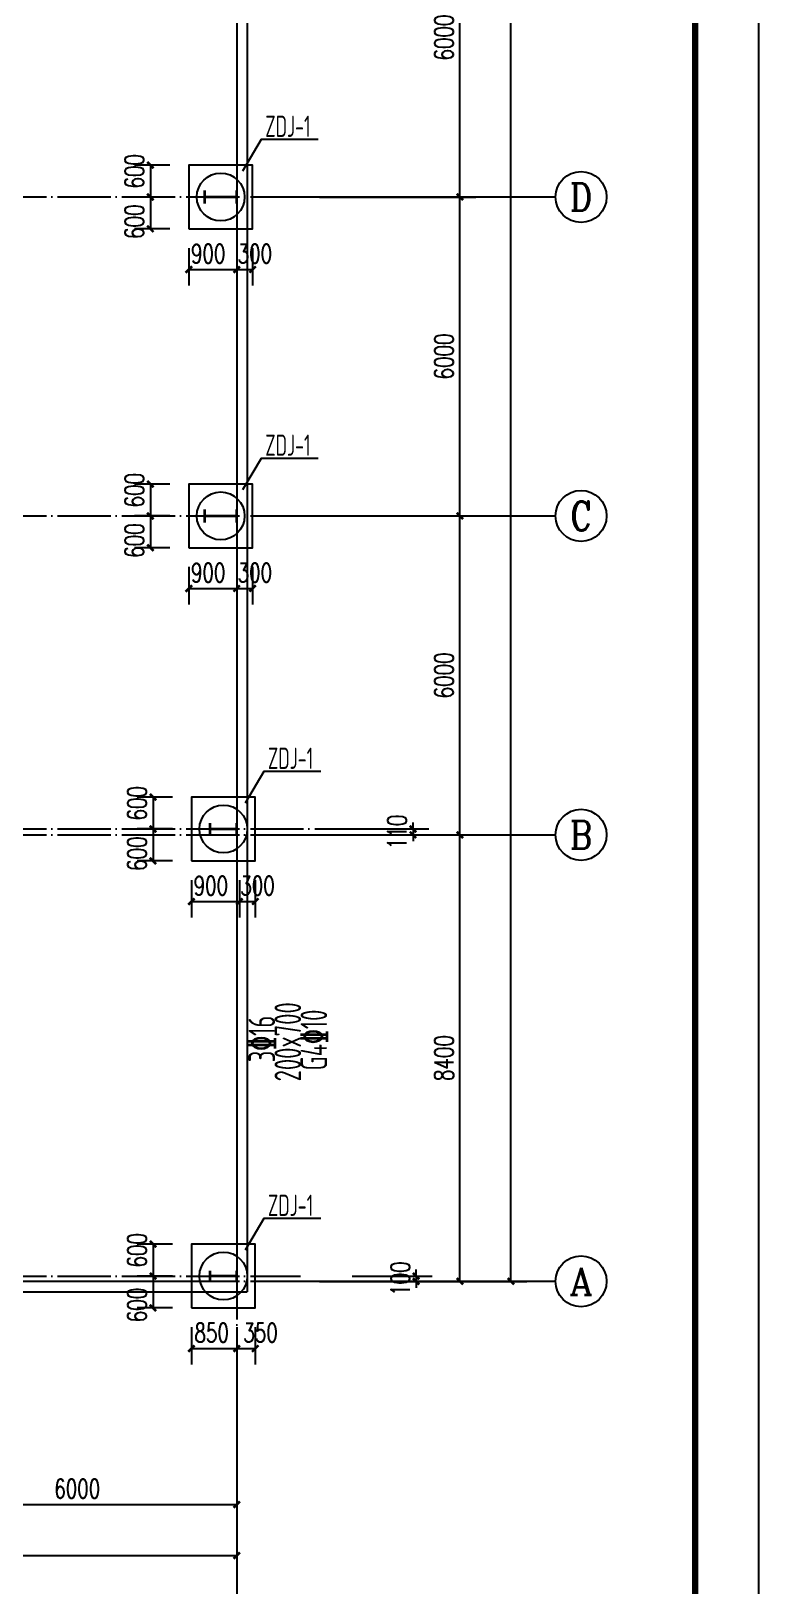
# Model space of a CAD drawing. Extents: x 14207793 to 14719554, y -1675802 to -1228715.
# Drawn here: x 14244498 to 14258193, y -1447345 to -1418094 of the extents above; entities that cross this region are included whole.
import ezdxf
from ezdxf.enums import TextEntityAlignment as Align

# ---------------------------------------------------------------- set-up
doc = ezdxf.new("R2010")
doc.units = 0
doc.header["$LTSCALE"] = 500
doc.header["$MEASUREMENT"] = 0
doc.linetypes.add('DOTE', pattern=[2.42, 2, -0.2, 0.02, -0.2])
doc.layers.get('0').update_dxf_attribs({"linetype": 'CONTINUOUS'})
doc.layers.get('DEFPOINTS').update_dxf_attribs({"color": 140, "linetype": 'CONTINUOUS'})
for name, color, linetype in [('AXIS', 3, 'CONTINUOUS'), ('AXIS_TEXT', 7, 'CONTINUOUS'), ('DOTE', 8, 'DOTE'), ('PUB_TEXT', 6, 'CONTINUOUS'), ('PUB_TITLE', 4, 'CONTINUOUS'), ('WALL', 3, 'CONTINUOUS'), ('梁集中标注', 2, 'CONTINUOUS')]:
    doc.layers.add(name, color=color, linetype=linetype)
doc.styles.add('_TCH_AXIS', font='COMPLEX', dxfattribs={"bigfont": 'GBCBIG'})
doc.styles.add('_TCH_DIM_T3', font='SIMPLEX', dxfattribs={"width": 0.705882, "bigfont": 'GBCBIG'})
doc.styles.add('COMPLEX', font='COMPLEX')
doc.styles.add('TSSD_REIN', font='Tssdeng.shx', dxfattribs={"width": 0.65, "bigfont": 'hztxt.shx'})
doc.dimstyles.new('_TCH_ARCH&&120', dxfattribs={"dimtxt": 357, "dimasz": 120, "dimexe": 300, "dimexo": 360, "dimgap": 120, "dimtad": 1, "dimdec": 0, "dimzin": 0, "dimdsep": 46, "dimtxsty": '_TCH_DIM_T3', "dimblk": 'ARCHTICK', "dimcen": 0.09, "dimclrt": 7, "dimazin": 2, "dimtfac": 1, "dimtdec": 0, "dimtix": 1, "dimtmove": 2, "dimatfit": 3, "dimfxl": 0, "dimtolj": 1, "dimtzin": 0, "dimarcsym": 0})

# ---------------------------------------------------------------- blocks, each defined once
blk = doc.blocks.new('_ArchTick')
at = {"color": 0, "linetype": 'ByBlock', "const_width": 0.4}
blk.add_lwpolyline([(-0.5, -0.5), (0.5, 0.5)], dxfattribs=at)
blk = doc.blocks.new('*D82')
at = {"layer": 'AXIS', "color": 0, "lineweight": -2}
for p, q in [((14249926, -1433215), (14252866, -1433215)), ((14252566, -1441615), (14252566, -1433215)), ((14249926, -1441615), (14252866, -1441615))]:
    blk.add_line(p, q, dxfattribs=at)
at = {"layer": 'DEFPOINTS', "color": 0}
for p in [(14249566, -1433215), (14252566, -1433215), (14249566, -1441615)]:
    blk.add_point(p, dxfattribs=at)
at = {"layer": 'AXIS', "color": 0, "lineweight": -2, "xscale": 120, "yscale": 120, "zscale": 120}
for p, rotation in [((14252566, -1433215), 90), ((14252566, -1441615), 270)]:
    blk.add_blockref('_ArchTick', p, dxfattribs=dict(at, rotation=rotation))
at = {"layer": 'AXIS', "color": 7, "insert": (14252268, -1437415), "char_height": 357, "attachment_point": 5, "rotation": 90, "style": '_TCH_DIM_T3'}
blk.add_mtext('\\A1;8400', dxfattribs=at)
blk = doc.blocks.new('*D83')
at = {"layer": 'AXIS', "color": 0, "lineweight": -2}
for p, q in [((14249926, -1427215), (14252866, -1427215)), ((14252566, -1433215), (14252566, -1427215)), ((14249926, -1433215), (14252866, -1433215))]:
    blk.add_line(p, q, dxfattribs=at)
at = {"layer": 'DEFPOINTS', "color": 0}
for p in [(14249566, -1427215), (14252566, -1427215), (14249566, -1433215)]:
    blk.add_point(p, dxfattribs=at)
at = {"layer": 'AXIS', "color": 0, "lineweight": -2, "xscale": 120, "yscale": 120, "zscale": 120}
for p, rotation in [((14252566, -1427215), 90), ((14252566, -1433215), 270)]:
    blk.add_blockref('_ArchTick', p, dxfattribs=dict(at, rotation=rotation))
at = {"layer": 'AXIS', "color": 7, "insert": (14252268, -1430215), "char_height": 357, "attachment_point": 5, "rotation": 90, "style": '_TCH_DIM_T3'}
blk.add_mtext('\\A1;6000', dxfattribs=at)
blk = doc.blocks.new('*D84')
at = {"layer": 'AXIS', "color": 0, "lineweight": -2}
for p, q in [((14249926, -1421215), (14252866, -1421215)), ((14252566, -1427215), (14252566, -1421215)), ((14249926, -1427215), (14252866, -1427215))]:
    blk.add_line(p, q, dxfattribs=at)
at = {"layer": 'DEFPOINTS', "color": 0}
for p in [(14249566, -1421215), (14252566, -1421215), (14249566, -1427215)]:
    blk.add_point(p, dxfattribs=at)
at = {"layer": 'AXIS', "color": 0, "lineweight": -2, "xscale": 120, "yscale": 120, "zscale": 120}
for p, rotation in [((14252566, -1421215), 90), ((14252566, -1427215), 270)]:
    blk.add_blockref('_ArchTick', p, dxfattribs=dict(at, rotation=rotation))
at = {"layer": 'AXIS', "color": 7, "insert": (14252268, -1424215), "char_height": 357, "attachment_point": 5, "rotation": 90, "style": '_TCH_DIM_T3'}
blk.add_mtext('\\A1;6000', dxfattribs=at)
blk = doc.blocks.new('*D85')
at = {"layer": 'AXIS', "color": 0, "lineweight": -2}
for p, q in [((14249926, -1415215), (14252866, -1415215)), ((14252566, -1421215), (14252566, -1415215)), ((14249926, -1421215), (14252866, -1421215))]:
    blk.add_line(p, q, dxfattribs=at)
at = {"layer": 'DEFPOINTS', "color": 0}
for p in [(14249566, -1415215), (14252566, -1415215), (14249566, -1421215)]:
    blk.add_point(p, dxfattribs=at)
at = {"layer": 'AXIS', "color": 0, "lineweight": -2, "xscale": 120, "yscale": 120, "zscale": 120}
for p, rotation in [((14252566, -1415215), 90), ((14252566, -1421215), 270)]:
    blk.add_blockref('_ArchTick', p, dxfattribs=dict(at, rotation=rotation))
at = {"layer": 'AXIS', "color": 7, "insert": (14252268, -1418215), "char_height": 357, "attachment_point": 5, "rotation": 90, "style": '_TCH_DIM_T3'}
blk.add_mtext('\\A1;6000', dxfattribs=at)
blk = doc.blocks.new('*D100')
at = {"layer": 'AXIS', "color": 0, "lineweight": -2}
for p, q in [((14249926, -1331215), (14253826, -1331215)), ((14253526, -1441615), (14253526, -1331215)), ((14249926, -1441615), (14253826, -1441615))]:
    blk.add_line(p, q, dxfattribs=at)
at = {"layer": 'DEFPOINTS', "color": 0}
for p in [(14249566, -1331215), (14253526, -1331215), (14249566, -1441615)]:
    blk.add_point(p, dxfattribs=at)
at = {"layer": 'AXIS', "color": 0, "lineweight": -2, "xscale": 120, "yscale": 120, "zscale": 120}
for p, rotation in [((14253526, -1331215), 90), ((14253526, -1441615), 270)]:
    blk.add_blockref('_ArchTick', p, dxfattribs=dict(at, rotation=rotation))
at = {"layer": 'AXIS', "color": 7, "insert": (14253228, -1386415), "char_height": 357, "attachment_point": 5, "rotation": 90, "style": '_TCH_DIM_T3'}
blk.add_mtext('\\A1;110400', dxfattribs=at)
blk = doc.blocks.new('*D124')
at = {"layer": 'AXIS', "color": 0, "lineweight": -2}
for p, q in [((14242366, -1443175), (14242366, -1446115)), ((14248366, -1443175), (14248366, -1446115)), ((14242366, -1445815), (14248366, -1445815))]:
    blk.add_line(p, q, dxfattribs=at)
at = {"layer": 'DEFPOINTS', "color": 0}
for p in [(14242366, -1442815), (14248366, -1442815), (14248366, -1445815)]:
    blk.add_point(p, dxfattribs=at)
at = {"layer": 'AXIS', "color": 0, "lineweight": -2, "xscale": 120, "yscale": 120, "zscale": 120, "rotation": 180}
blk.add_blockref('_ArchTick', (14242366, -1445815), dxfattribs=at)
at = {"layer": 'AXIS', "color": 0, "lineweight": -2, "xscale": 120, "yscale": 120, "zscale": 120}
blk.add_blockref('_ArchTick', (14248366, -1445815), dxfattribs=at)
at = {"layer": 'AXIS', "color": 7, "insert": (14245366, -1445516), "char_height": 357, "attachment_point": 5, "style": '_TCH_DIM_T3'}
blk.add_mtext('\\A1;6000', dxfattribs=at)
blk = doc.blocks.new('*D125')
at = {"layer": 'AXIS', "color": 0, "lineweight": -2}
for p, q in [((14218366, -1443175), (14218366, -1447075)), ((14248366, -1443175), (14248366, -1447075)), ((14218366, -1446775), (14248366, -1446775))]:
    blk.add_line(p, q, dxfattribs=at)
at = {"layer": 'DEFPOINTS', "color": 0}
for p in [(14218366, -1442815), (14248366, -1442815), (14248366, -1446775)]:
    blk.add_point(p, dxfattribs=at)
at = {"layer": 'AXIS', "color": 0, "lineweight": -2, "xscale": 120, "yscale": 120, "zscale": 120, "rotation": 180}
blk.add_blockref('_ArchTick', (14218366, -1446775), dxfattribs=at)
at = {"layer": 'AXIS', "color": 0, "lineweight": -2, "xscale": 120, "yscale": 120, "zscale": 120}
blk.add_blockref('_ArchTick', (14248366, -1446775), dxfattribs=at)
at = {"layer": 'AXIS', "color": 7, "insert": (14233366, -1446476), "char_height": 357, "attachment_point": 5, "style": '_TCH_DIM_T3'}
blk.add_mtext('\\A1;30000', dxfattribs=at)
blk = doc.blocks.new('_AXISO')
blk.add_circle((0, 0), 0.5)
at = {"layer": 'AXIS_TEXT', "style": 'COMPLEX', "width": 1.041667}
blk.add_attdef('A', text='', height=0.56, dxfattribs=at).set_placement((-0.25, -0.28), (0.25, -0.28), align=Align.FIT)
blk = doc.blocks.new('*D1468')
at = {"layer": 'AXIS', "color": 0, "lineweight": -2}
for p, q in [((14251742, -1441515), (14251742, -1441395)), ((14250506, -1441615), (14252042, -1441615)), ((14250537, -1441515), (14252042, -1441515)), ((14251742, -1441515), (14251742, -1441615)), ((14251742, -1441615), (14251742, -1441735))]:
    blk.add_line(p, q, dxfattribs=at)
at = {"layer": 'DEFPOINTS', "color": 0}
for p in [(14250146, -1441615), (14250177, -1441515), (14251742, -1441615)]:
    blk.add_point(p, dxfattribs=at)
at = {"layer": 'AXIS', "color": 0, "lineweight": -2, "xscale": 120, "yscale": 120, "zscale": 120}
for p, rotation in [((14251742, -1441515), 270), ((14251742, -1441615), 90)]:
    blk.add_blockref('_ArchTick', p, dxfattribs=dict(at, rotation=rotation))
at = {"layer": 'AXIS', "color": 7, "insert": (14251444, -1441565), "char_height": 357, "attachment_point": 5, "rotation": 90, "style": '_TCH_DIM_T3'}
blk.add_mtext('\\A1;100', dxfattribs=at)
blk = doc.blocks.new('*D1467')
at = {"layer": 'AXIS', "color": 0, "lineweight": -2}
for p, q in [((14251684, -1433105), (14251684, -1432985)), ((14250373, -1433215), (14251984, -1433215)), ((14250479, -1433105), (14251984, -1433105)), ((14251684, -1433105), (14251684, -1433215)), ((14251684, -1433215), (14251684, -1433335))]:
    blk.add_line(p, q, dxfattribs=at)
at = {"layer": 'DEFPOINTS', "color": 0}
for p in [(14250013, -1433215), (14250119, -1433105), (14251684, -1433215)]:
    blk.add_point(p, dxfattribs=at)
at = {"layer": 'AXIS', "color": 0, "lineweight": -2, "xscale": 120, "yscale": 120, "zscale": 120}
for p, rotation in [((14251684, -1433105), 270), ((14251684, -1433215), 90)]:
    blk.add_blockref('_ArchTick', p, dxfattribs=dict(at, rotation=rotation))
at = {"layer": 'AXIS', "color": 7, "insert": (14251385, -1433160), "char_height": 357, "attachment_point": 5, "rotation": 90, "style": '_TCH_DIM_T3'}
blk.add_mtext('\\A1;110', dxfattribs=at)
blk = doc.blocks.new('A$C3FC647B0')
at = {"color": 6, "const_width": 50}
for points in [[(0, 125), (0, -125)], [(0, 0), (600, 0)], [(600, 125), (600, -125)]]:
    blk.add_lwpolyline(points, dxfattribs=at)
blk = doc.blocks.new('A$C285B0BBC')
at = {"color": 6, "const_width": 50}
for points in [[(0, 100), (0, -100)], [(0, 0), (500, 0)], [(500, 100), (500, -100)]]:
    blk.add_lwpolyline(points, dxfattribs=at)
blk = doc.blocks.new('A$C03C22334')
at = {"color": 6, "const_width": 50}
for points in [[(-70, 110), (-70, -110)], [(-70, 0), (430, 0)], [(430, 110), (430, -110)]]:
    blk.add_lwpolyline(points, dxfattribs=at)
blk = doc.blocks.new('*D1577')
at = {"layer": 'AXIS', "color": 0, "lineweight": -2}
for p, q in [((14247156, -1440915), (14246492, -1440915)), ((14246792, -1440915), (14246792, -1441515)), ((14247156, -1441515), (14246492, -1441515))]:
    blk.add_line(p, q, dxfattribs=at)
at = {"layer": 'DEFPOINTS', "color": 0}
for p in [(14247516, -1440915), (14246792, -1441515), (14247516, -1441515)]:
    blk.add_point(p, dxfattribs=at)
at = {"layer": 'AXIS', "color": 0, "lineweight": -2, "xscale": 120, "yscale": 120, "zscale": 120}
for p, rotation in [((14246792, -1440915), 90), ((14246792, -1441515), 270)]:
    blk.add_blockref('_ArchTick', p, dxfattribs=dict(at, rotation=rotation))
at = {"layer": 'AXIS', "color": 7, "insert": (14246493, -1441031), "char_height": 357, "attachment_point": 5, "rotation": 90, "style": '_TCH_DIM_T3'}
blk.add_mtext('\\A1;600', dxfattribs=at)
blk = doc.blocks.new('*D1578')
at = {"layer": 'AXIS', "color": 0, "lineweight": -2}
for p, q in [((14247156, -1441515), (14246492, -1441515)), ((14246792, -1441515), (14246792, -1442115)), ((14247156, -1442115), (14246492, -1442115))]:
    blk.add_line(p, q, dxfattribs=at)
at = {"layer": 'DEFPOINTS', "color": 0}
for p in [(14247516, -1441515), (14246792, -1442115), (14247516, -1442115)]:
    blk.add_point(p, dxfattribs=at)
at = {"layer": 'AXIS', "color": 0, "lineweight": -2, "xscale": 120, "yscale": 120, "zscale": 120}
for p, rotation in [((14246792, -1441515), 90), ((14246792, -1442115), 270)]:
    blk.add_blockref('_ArchTick', p, dxfattribs=dict(at, rotation=rotation))
at = {"layer": 'AXIS', "color": 7, "insert": (14246493, -1442060), "char_height": 357, "attachment_point": 5, "rotation": 90, "style": '_TCH_DIM_T3'}
blk.add_mtext('\\A1;600', dxfattribs=at)
blk = doc.blocks.new('*D1579')
at = {"layer": 'AXIS', "color": 0, "lineweight": -2}
for p, q in [((14247516, -1442475), (14247516, -1443180)), ((14248366, -1442475), (14248366, -1443180)), ((14247516, -1442880), (14248366, -1442880))]:
    blk.add_line(p, q, dxfattribs=at)
at = {"layer": 'DEFPOINTS', "color": 0}
for p in [(14247516, -1442115), (14248366, -1442115), (14248366, -1442880)]:
    blk.add_point(p, dxfattribs=at)
at = {"layer": 'AXIS', "color": 0, "lineweight": -2, "xscale": 120, "yscale": 120, "zscale": 120, "rotation": 180}
blk.add_blockref('_ArchTick', (14247516, -1442880), dxfattribs=at)
at = {"layer": 'AXIS', "color": 0, "lineweight": -2, "xscale": 120, "yscale": 120, "zscale": 120}
blk.add_blockref('_ArchTick', (14248366, -1442880), dxfattribs=at)
at = {"layer": 'AXIS', "color": 7, "insert": (14247896, -1442581), "char_height": 357, "attachment_point": 5, "style": '_TCH_DIM_T3'}
blk.add_mtext('\\A1;850', dxfattribs=at)
blk = doc.blocks.new('*D1580')
at = {"layer": 'AXIS', "color": 0, "lineweight": -2}
for p, q in [((14248366, -1442475), (14248366, -1443180)), ((14248716, -1442475), (14248716, -1443180)), ((14248366, -1442880), (14248716, -1442880))]:
    blk.add_line(p, q, dxfattribs=at)
at = {"layer": 'DEFPOINTS', "color": 0}
for p in [(14248366, -1442115), (14248716, -1442115), (14248716, -1442880)]:
    blk.add_point(p, dxfattribs=at)
at = {"layer": 'AXIS', "color": 0, "lineweight": -2, "xscale": 120, "yscale": 120, "zscale": 120, "rotation": 180}
blk.add_blockref('_ArchTick', (14248366, -1442880), dxfattribs=at)
at = {"layer": 'AXIS', "color": 0, "lineweight": -2, "xscale": 120, "yscale": 120, "zscale": 120}
blk.add_blockref('_ArchTick', (14248716, -1442880), dxfattribs=at)
at = {"layer": 'AXIS', "color": 7, "insert": (14248815, -1442581), "char_height": 357, "attachment_point": 5, "style": '_TCH_DIM_T3'}
blk.add_mtext('\\A1;350', dxfattribs=at)
blk = doc.blocks.new('*D1657')
at = {"layer": 'AXIS', "color": 0, "lineweight": -2}
for p, q in [((14247106, -1420615), (14246442, -1420615)), ((14246742, -1420615), (14246742, -1421215)), ((14247106, -1421215), (14246442, -1421215))]:
    blk.add_line(p, q, dxfattribs=at)
at = {"layer": 'DEFPOINTS', "color": 0}
for p in [(14247466, -1420615), (14246742, -1421215), (14247466, -1421215)]:
    blk.add_point(p, dxfattribs=at)
at = {"layer": 'AXIS', "color": 0, "lineweight": -2, "xscale": 120, "yscale": 120, "zscale": 120}
for p, rotation in [((14246742, -1420615), 90), ((14246742, -1421215), 270)]:
    blk.add_blockref('_ArchTick', p, dxfattribs=dict(at, rotation=rotation))
at = {"layer": 'AXIS', "color": 7, "insert": (14246443, -1420731), "char_height": 357, "attachment_point": 5, "rotation": 90, "style": '_TCH_DIM_T3'}
blk.add_mtext('\\A1;600', dxfattribs=at)
blk = doc.blocks.new('*D1658')
at = {"layer": 'AXIS', "color": 0, "lineweight": -2}
for p, q in [((14247106, -1421215), (14246442, -1421215)), ((14246742, -1421215), (14246742, -1421815)), ((14247106, -1421815), (14246442, -1421815))]:
    blk.add_line(p, q, dxfattribs=at)
at = {"layer": 'DEFPOINTS', "color": 0}
for p in [(14247466, -1421215), (14246742, -1421815), (14247466, -1421815)]:
    blk.add_point(p, dxfattribs=at)
at = {"layer": 'AXIS', "color": 0, "lineweight": -2, "xscale": 120, "yscale": 120, "zscale": 120}
for p, rotation in [((14246742, -1421215), 90), ((14246742, -1421815), 270)]:
    blk.add_blockref('_ArchTick', p, dxfattribs=dict(at, rotation=rotation))
at = {"layer": 'AXIS', "color": 7, "insert": (14246443, -1421679), "char_height": 357, "attachment_point": 5, "rotation": 90, "style": '_TCH_DIM_T3'}
blk.add_mtext('\\A1;600', dxfattribs=at)
blk = doc.blocks.new('*D1659')
at = {"layer": 'AXIS', "color": 0, "lineweight": -2}
for p, q in [((14247466, -1422175), (14247466, -1422880)), ((14248366, -1422175), (14248366, -1422880)), ((14247466, -1422580), (14248366, -1422580))]:
    blk.add_line(p, q, dxfattribs=at)
at = {"layer": 'DEFPOINTS', "color": 0}
for p in [(14247466, -1421815), (14248366, -1421815), (14248366, -1422580)]:
    blk.add_point(p, dxfattribs=at)
at = {"layer": 'AXIS', "color": 0, "lineweight": -2, "xscale": 120, "yscale": 120, "zscale": 120, "rotation": 180}
blk.add_blockref('_ArchTick', (14247466, -1422580), dxfattribs=at)
at = {"layer": 'AXIS', "color": 0, "lineweight": -2, "xscale": 120, "yscale": 120, "zscale": 120}
blk.add_blockref('_ArchTick', (14248366, -1422580), dxfattribs=at)
at = {"layer": 'AXIS', "color": 7, "insert": (14247830, -1422281), "char_height": 357, "attachment_point": 5, "style": '_TCH_DIM_T3'}
blk.add_mtext('\\A1;900', dxfattribs=at)
blk = doc.blocks.new('*D1660')
at = {"layer": 'AXIS', "color": 0, "lineweight": -2}
for p, q in [((14248366, -1422175), (14248366, -1422880)), ((14248666, -1422175), (14248666, -1422880)), ((14248366, -1422580), (14248666, -1422580))]:
    blk.add_line(p, q, dxfattribs=at)
at = {"layer": 'DEFPOINTS', "color": 0}
for p in [(14248366, -1421815), (14248666, -1421815), (14248666, -1422580)]:
    blk.add_point(p, dxfattribs=at)
at = {"layer": 'AXIS', "color": 0, "lineweight": -2, "xscale": 120, "yscale": 120, "zscale": 120, "rotation": 180}
blk.add_blockref('_ArchTick', (14248366, -1422580), dxfattribs=at)
at = {"layer": 'AXIS', "color": 0, "lineweight": -2, "xscale": 120, "yscale": 120, "zscale": 120}
blk.add_blockref('_ArchTick', (14248666, -1422580), dxfattribs=at)
at = {"layer": 'AXIS', "color": 7, "insert": (14248708, -1422281), "char_height": 357, "attachment_point": 5, "style": '_TCH_DIM_T3'}
blk.add_mtext('\\A1;300', dxfattribs=at)
blk = doc.blocks.new('*D1661')
at = {"layer": 'AXIS', "color": 0, "lineweight": -2}
for p, q in [((14247106, -1426615), (14246442, -1426615)), ((14246742, -1426615), (14246742, -1427215)), ((14247106, -1427215), (14246442, -1427215))]:
    blk.add_line(p, q, dxfattribs=at)
at = {"layer": 'DEFPOINTS', "color": 0}
for p in [(14247466, -1426615), (14246742, -1427215), (14247466, -1427215)]:
    blk.add_point(p, dxfattribs=at)
at = {"layer": 'AXIS', "color": 0, "lineweight": -2, "xscale": 120, "yscale": 120, "zscale": 120}
for p, rotation in [((14246742, -1426615), 90), ((14246742, -1427215), 270)]:
    blk.add_blockref('_ArchTick', p, dxfattribs=dict(at, rotation=rotation))
at = {"layer": 'AXIS', "color": 7, "insert": (14246443, -1426731), "char_height": 357, "attachment_point": 5, "rotation": 90, "style": '_TCH_DIM_T3'}
blk.add_mtext('\\A1;600', dxfattribs=at)
blk = doc.blocks.new('*D1662')
at = {"layer": 'AXIS', "color": 0, "lineweight": -2}
for p, q in [((14247106, -1427215), (14246442, -1427215)), ((14246742, -1427215), (14246742, -1427815)), ((14247106, -1427815), (14246442, -1427815))]:
    blk.add_line(p, q, dxfattribs=at)
at = {"layer": 'DEFPOINTS', "color": 0}
for p in [(14247466, -1427215), (14246742, -1427815), (14247466, -1427815)]:
    blk.add_point(p, dxfattribs=at)
at = {"layer": 'AXIS', "color": 0, "lineweight": -2, "xscale": 120, "yscale": 120, "zscale": 120}
for p, rotation in [((14246742, -1427215), 90), ((14246742, -1427815), 270)]:
    blk.add_blockref('_ArchTick', p, dxfattribs=dict(at, rotation=rotation))
at = {"layer": 'AXIS', "color": 7, "insert": (14246443, -1427679), "char_height": 357, "attachment_point": 5, "rotation": 90, "style": '_TCH_DIM_T3'}
blk.add_mtext('\\A1;600', dxfattribs=at)
blk = doc.blocks.new('*D1663')
at = {"layer": 'AXIS', "color": 0, "lineweight": -2}
for p, q in [((14247466, -1428175), (14247466, -1428880)), ((14248366, -1428175), (14248366, -1428880)), ((14247466, -1428580), (14248366, -1428580))]:
    blk.add_line(p, q, dxfattribs=at)
at = {"layer": 'DEFPOINTS', "color": 0}
for p in [(14247466, -1427815), (14248366, -1427815), (14248366, -1428580)]:
    blk.add_point(p, dxfattribs=at)
at = {"layer": 'AXIS', "color": 0, "lineweight": -2, "xscale": 120, "yscale": 120, "zscale": 120, "rotation": 180}
blk.add_blockref('_ArchTick', (14247466, -1428580), dxfattribs=at)
at = {"layer": 'AXIS', "color": 0, "lineweight": -2, "xscale": 120, "yscale": 120, "zscale": 120}
blk.add_blockref('_ArchTick', (14248366, -1428580), dxfattribs=at)
at = {"layer": 'AXIS', "color": 7, "insert": (14247830, -1428281), "char_height": 357, "attachment_point": 5, "style": '_TCH_DIM_T3'}
blk.add_mtext('\\A1;900', dxfattribs=at)
blk = doc.blocks.new('*D1664')
at = {"layer": 'AXIS', "color": 0, "lineweight": -2}
for p, q in [((14248366, -1428175), (14248366, -1428880)), ((14248666, -1428175), (14248666, -1428880)), ((14248366, -1428580), (14248666, -1428580))]:
    blk.add_line(p, q, dxfattribs=at)
at = {"layer": 'DEFPOINTS', "color": 0}
for p in [(14248366, -1427815), (14248666, -1427815), (14248666, -1428580)]:
    blk.add_point(p, dxfattribs=at)
at = {"layer": 'AXIS', "color": 0, "lineweight": -2, "xscale": 120, "yscale": 120, "zscale": 120, "rotation": 180}
blk.add_blockref('_ArchTick', (14248366, -1428580), dxfattribs=at)
at = {"layer": 'AXIS', "color": 0, "lineweight": -2, "xscale": 120, "yscale": 120, "zscale": 120}
blk.add_blockref('_ArchTick', (14248666, -1428580), dxfattribs=at)
at = {"layer": 'AXIS', "color": 7, "insert": (14248708, -1428281), "char_height": 357, "attachment_point": 5, "style": '_TCH_DIM_T3'}
blk.add_mtext('\\A1;300', dxfattribs=at)
blk = doc.blocks.new('*D1665')
at = {"layer": 'AXIS', "color": 0, "lineweight": -2}
for p, q in [((14247156, -1432505), (14246492, -1432505)), ((14246792, -1432505), (14246792, -1433105)), ((14247156, -1433105), (14246492, -1433105))]:
    blk.add_line(p, q, dxfattribs=at)
at = {"layer": 'DEFPOINTS', "color": 0}
for p in [(14247516, -1432505), (14246792, -1433105), (14247516, -1433105)]:
    blk.add_point(p, dxfattribs=at)
at = {"layer": 'AXIS', "color": 0, "lineweight": -2, "xscale": 120, "yscale": 120, "zscale": 120}
for p, rotation in [((14246792, -1432505), 90), ((14246792, -1433105), 270)]:
    blk.add_blockref('_ArchTick', p, dxfattribs=dict(at, rotation=rotation))
at = {"layer": 'AXIS', "color": 7, "insert": (14246493, -1432621), "char_height": 357, "attachment_point": 5, "rotation": 90, "style": '_TCH_DIM_T3'}
blk.add_mtext('\\A1;600', dxfattribs=at)
blk = doc.blocks.new('*D1666')
at = {"layer": 'AXIS', "color": 0, "lineweight": -2}
for p, q in [((14247156, -1433105), (14246492, -1433105)), ((14246792, -1433105), (14246792, -1433705)), ((14247156, -1433705), (14246492, -1433705))]:
    blk.add_line(p, q, dxfattribs=at)
at = {"layer": 'DEFPOINTS', "color": 0}
for p in [(14247516, -1433105), (14246792, -1433705), (14247516, -1433705)]:
    blk.add_point(p, dxfattribs=at)
at = {"layer": 'AXIS', "color": 0, "lineweight": -2, "xscale": 120, "yscale": 120, "zscale": 120}
for p, rotation in [((14246792, -1433105), 90), ((14246792, -1433705), 270)]:
    blk.add_blockref('_ArchTick', p, dxfattribs=dict(at, rotation=rotation))
at = {"layer": 'AXIS', "color": 7, "insert": (14246493, -1433569), "char_height": 357, "attachment_point": 5, "rotation": 90, "style": '_TCH_DIM_T3'}
blk.add_mtext('\\A1;600', dxfattribs=at)
blk = doc.blocks.new('*D1667')
at = {"layer": 'AXIS', "color": 0, "lineweight": -2}
for p, q in [((14247516, -1434065), (14247516, -1434770)), ((14248416, -1434065), (14248416, -1434770)), ((14247516, -1434470), (14248416, -1434470))]:
    blk.add_line(p, q, dxfattribs=at)
at = {"layer": 'DEFPOINTS', "color": 0}
for p in [(14247516, -1433705), (14248416, -1433705), (14248416, -1434470)]:
    blk.add_point(p, dxfattribs=at)
at = {"layer": 'AXIS', "color": 0, "lineweight": -2, "xscale": 120, "yscale": 120, "zscale": 120, "rotation": 180}
blk.add_blockref('_ArchTick', (14247516, -1434470), dxfattribs=at)
at = {"layer": 'AXIS', "color": 0, "lineweight": -2, "xscale": 120, "yscale": 120, "zscale": 120}
blk.add_blockref('_ArchTick', (14248416, -1434470), dxfattribs=at)
at = {"layer": 'AXIS', "color": 7, "insert": (14247880, -1434171), "char_height": 357, "attachment_point": 5, "style": '_TCH_DIM_T3'}
blk.add_mtext('\\A1;900', dxfattribs=at)
blk = doc.blocks.new('*D1668')
at = {"layer": 'AXIS', "color": 0, "lineweight": -2}
for p, q in [((14248416, -1434065), (14248416, -1434770)), ((14248716, -1434065), (14248716, -1434770)), ((14248416, -1434470), (14248716, -1434470))]:
    blk.add_line(p, q, dxfattribs=at)
at = {"layer": 'DEFPOINTS', "color": 0}
for p in [(14248416, -1433705), (14248716, -1433705), (14248716, -1434470)]:
    blk.add_point(p, dxfattribs=at)
at = {"layer": 'AXIS', "color": 0, "lineweight": -2, "xscale": 120, "yscale": 120, "zscale": 120, "rotation": 180}
blk.add_blockref('_ArchTick', (14248416, -1434470), dxfattribs=at)
at = {"layer": 'AXIS', "color": 0, "lineweight": -2, "xscale": 120, "yscale": 120, "zscale": 120}
blk.add_blockref('_ArchTick', (14248716, -1434470), dxfattribs=at)
at = {"layer": 'AXIS', "color": 7, "insert": (14248758, -1434171), "char_height": 357, "attachment_point": 5, "style": '_TCH_DIM_T3'}
blk.add_mtext('\\A1;300', dxfattribs=at)

msp = doc.modelspace()

# ---------------------------------------------------------------- linework, layer by layer
at = {"color": 11}
for points in [[(14247466.02, -1421814.89), (14248666.02, -1421814.89), (14248666.02, -1420614.89), (14247466.02, -1420614.89)], [(14247466.02, -1427814.89), (14248666.02, -1427814.89), (14248666.02, -1426614.89), (14247466.02, -1426614.89)], [(14247516.02, -1433704.89), (14248716.02, -1433704.89), (14248716.02, -1432504.89), (14247516.02, -1432504.89)], [(14247516.02, -1442114.89), (14248716.02, -1442114.89), (14248716.02, -1440914.89), (14247516.02, -1440914.89)]]:
    msp.add_lwpolyline(points, close=True, dxfattribs=at)
for centre in [(14248066.02, -1421214.89), (14248066.02, -1427214.89), (14248116.02, -1433104.89), (14248116.02, -1441514.89)]:
    msp.add_circle(centre, 450, dxfattribs=at)
at = {"layer": 'AXIS'}
for p, q in [((14249566.02, -1421214.89), (14254366.02, -1421214.89)), ((14249566.02, -1427214.89), (14254366.02, -1427214.89)), ((14249566.02, -1433214.89), (14254366.02, -1433214.89)), ((14249566.02, -1441614.89), (14254366.02, -1441614.89)), ((14248366.02, -1442814.89), (14248366.02, -1447614.89))]:
    msp.add_line(p, q, dxfattribs=at)
at = {"layer": 'DOTE'}
for p, q in [((14248366.02, -1330014.89), (14248366.02, -1442814.89)), ((14217166.02, -1421214.89), (14249566.02, -1421214.89)), ((14217166.02, -1427214.89), (14249566.02, -1427214.89)), ((14217166.02, -1433104.89), (14250478.83, -1433104.89)), ((14217166.02, -1433214.89), (14249566.02, -1433214.89)), ((14217166.02, -1441514.89), (14249566.02, -1441514.89)), ((14217166.02, -1441614.89), (14249566.02, -1441614.89))]:
    msp.add_line(p, q, dxfattribs=at)
at = {"layer": 'PUB_TEXT'}
for points in [[(14249899.66, -1420131.72), (14248823.93, -1420131.72), (14248476.43, -1420726.72)], [(14249899.66, -1426131.72), (14248823.93, -1426131.72), (14248476.43, -1426726.72)], [(14249949.66, -1432021.72), (14248873.93, -1432021.72), (14248526.43, -1432616.72)], [(14249949.66, -1440431.72), (14248873.93, -1440431.72), (14248526.43, -1441026.72)]]:
    msp.add_lwpolyline(points, dxfattribs=at)
at = {"layer": 'PUB_TITLE'}
msp.add_lwpolyline([(14258192.5, -1463372.5), (14258192.5, -1320692.5), (14207792.5, -1320692.5), (14207792.5, -1463372.5)], close=True, dxfattribs=at)
at = {"layer": 'PUB_TITLE', "const_width": 120}
msp.add_lwpolyline([(14256992.5, -1462172.5), (14256992.5, -1323692.5), (14208992.5, -1323692.5), (14208992.5, -1462172.5)], close=True, dxfattribs=at)
at = {"layer": 'WALL', "linetype": 'ByBlock', "ltscale": 1.5}
for p, q in [((14248366.02, -1331214.89), (14248366.02, -1441614.89)), ((14248566.02, -1331014.89), (14248566.02, -1441814.89)), ((14224366.02, -1441614.89), (14248366.02, -1441614.89)), ((14224166.02, -1441814.89), (14248566.02, -1441814.89))]:
    msp.add_line(p, q, dxfattribs=at)

# ---------------------------------------------------------------- block references
at = {"color": 6}
for name, p in [('A$C3FC647B0', (14247766.02, -1421214.89)), ('A$C3FC647B0', (14247766.02, -1427214.89)), ('A$C03C22334', (14247935.8, -1433104.89)), ('A$C285B0BBC', (14247866.02, -1441514.89))]:
    msp.add_blockref(name, p, dxfattribs=at)
at = {"layer": 'AXIS'}
ref = msp.add_blockref('_AXISO', (14254846.02, -1421214.89), dxfattribs=dict(at, xscale=960, yscale=960, zscale=960))
ref.add_attrib('A', 'D', dxfattribs={"layer": 'AXIS_TEXT', "height": 522.31, "style": '_TCH_AXIS'}).set_placement((14254634.61, -1421476.04), (14255057.43, -1421476.04), align=Align.FIT)
ref = msp.add_blockref('_AXISO', (14254846.02, -1427214.89), dxfattribs=dict(at, xscale=960, yscale=960, zscale=960))
ref.add_attrib('A', 'C', dxfattribs={"layer": 'AXIS_TEXT', "height": 546.83, "style": '_TCH_AXIS'}).set_placement((14254650.73, -1427488.3), (14255041.32, -1427488.3), align=Align.FIT)
ref = msp.add_blockref('_AXISO', (14254846.02, -1433214.89), dxfattribs=dict(at, xscale=960, yscale=960, zscale=960))
ref.add_attrib('A', 'B', dxfattribs={"layer": 'AXIS_TEXT', "height": 522.31, "style": '_TCH_AXIS'}).set_placement((14254634.61, -1433476.04), (14255057.43, -1433476.04), align=Align.FIT)
ref = msp.add_blockref('_AXISO', (14254846.02, -1441614.89), dxfattribs=dict(at, xscale=960, yscale=960, zscale=960))
ref.add_attrib('A', 'A', dxfattribs={"layer": 'AXIS_TEXT', "height": 510.22, "style": '_TCH_AXIS'}).set_placement((14254627.36, -1441870), (14255064.69, -1441870), align=Align.FIT)

# ---------------------------------------------------------------- texts
at = {"layer": 'PUB_TEXT', "style": 'TSSD_REIN', "width": 0.65}
for p in [(14249330.01, -1419884.38), (14249330.01, -1425884.38), (14249380.01, -1431774.38), (14249380.01, -1440184.38)]:
    msp.add_text('ZDJ-1', height=400, dxfattribs=at).set_placement(p, align=Align.MIDDLE)
at = {"layer": '梁集中标注', "color": 7, "style": 'TSSD_REIN', "width": 0.65}
for s, p in [('200x700', (14249578.91, -1437853.49)), ('3%%13216', (14249088.4, -1437493.63)), ('G4%%13210', (14250068.56, -1437645))]:
    msp.add_text(s, height=500, rotation=90, dxfattribs=at).set_placement(p)

# ---------------------------------------------------------------- dimensions: what is measured, and where the dimension line sits
at = {"layer": 'AXIS'}
for p1, p2, distance, picture, middle in [((14249566.02, -1441614.89), (14249566.02, -1331214.89), -3960, '*D100', (14253227.52, -1386414.89)), ((14249566.02, -1421214.89), (14249566.02, -1415214.89), -3000, '*D85', (14252267.52, -1418214.89)), ((14249566.02, -1427214.89), (14249566.02, -1421214.89), -3000, '*D84', (14252267.52, -1424214.89)), ((14249566.02, -1433214.89), (14249566.02, -1427214.89), -3000, '*D83', (14252267.52, -1430214.89)), ((14249566.02, -1441614.89), (14249566.02, -1433214.89), -3000, '*D82', (14252267.52, -1437414.89)), ((14218366.02, -1442814.89), (14248366.02, -1442814.89), -3960, '*D125', (14233366.02, -1446476.39)), ((14242366.02, -1442814.89), (14248366.02, -1442814.89), -3000, '*D124', (14245366.02, -1445516.39))]:
    dim = msp.add_aligned_dim(p1=p1, p2=p2, distance=distance, dimstyle='_TCH_ARCH&&120', dxfattribs=at)
    dim.commit()
    dim.dimension.update_dxf_attribs({"geometry": picture, "text_midpoint": middle})
for base, p1, p2, picture, middle in [((14246741.51, -1421214.89), (14247466.02, -1420614.89), (14247466.02, -1421214.89), '*D1657', (14246443.01, -1420730.61)), ((14246741.51, -1421814.89), (14247466.02, -1421214.89), (14247466.02, -1421814.89), '*D1658', (14246443.01, -1421678.56)), ((14246741.51, -1427214.89), (14247466.02, -1426614.89), (14247466.02, -1427214.89), '*D1661', (14246443.01, -1426730.61)), ((14246741.51, -1427814.89), (14247466.02, -1427214.89), (14247466.02, -1427814.89), '*D1662', (14246443.01, -1427678.56)), ((14246791.51, -1433104.89), (14247516.02, -1432504.89), (14247516.02, -1433104.89), '*D1665', (14246493.01, -1432620.61)), ((14246791.51, -1433704.89), (14247516.02, -1433104.89), (14247516.02, -1433704.89), '*D1666', (14246493.01, -1433568.56)), ((14246791.51, -1441514.89), (14247516.02, -1440914.89), (14247516.02, -1441514.89), '*D1577', (14246493.01, -1441030.61)), ((14246791.51, -1442114.89), (14247516.02, -1441514.89), (14247516.02, -1442114.89), '*D1578', (14246493.01, -1442060.07))]:
    dim = msp.add_linear_dim(base=base, p1=p1, p2=p2, angle=90, dimstyle='_TCH_ARCH&&120', dxfattribs=at)
    dim.commit()
    dim.dimension.update_dxf_attribs({"geometry": picture, "text_midpoint": middle, "dimtype": 160})
for base, p1, p2, picture, middle in [((14248366.02, -1422579.97), (14247466.02, -1421814.89), (14248366.02, -1421814.89), '*D1659', (14247830.4, -1422281.47)), ((14248666.02, -1422579.97), (14248366.02, -1421814.89), (14248666.02, -1421814.89), '*D1660', (14248708.32, -1422281.47)), ((14248366.02, -1428579.97), (14247466.02, -1427814.89), (14248366.02, -1427814.89), '*D1663', (14247830.4, -1428281.47)), ((14248666.02, -1428579.97), (14248366.02, -1427814.89), (14248666.02, -1427814.89), '*D1664', (14248708.32, -1428281.47)), ((14248416.02, -1434469.97), (14247516.02, -1433704.89), (14248416.02, -1433704.89), '*D1667', (14247880.4, -1434171.47)), ((14248716.02, -1434469.97), (14248416.02, -1433704.89), (14248716.02, -1433704.89), '*D1668', (14248758.32, -1434171.47)), ((14248366.02, -1442879.97), (14247516.02, -1442114.89), (14248366.02, -1442114.89), '*D1579', (14247895.59, -1442581.47)), ((14248716.02, -1442879.97), (14248366.02, -1442114.89), (14248716.02, -1442114.89), '*D1580', (14248815.02, -1442581.47))]:
    dim = msp.add_linear_dim(base=base, p1=p1, p2=p2, dimstyle='_TCH_ARCH&&120', dxfattribs=at)
    dim.commit()
    dim.dimension.update_dxf_attribs({"geometry": picture, "text_midpoint": middle, "dimtype": 160})
for base, p1, p2, picture, middle in [((14251683.94, -1433214.89), (14250118.83, -1433104.89), (14250012.82, -1433214.89), '*D1467', (14251385.44, -1433159.89)), ((14251742.43, -1441614.89), (14250177.33, -1441514.89), (14250146.29, -1441614.89), '*D1468', (14251443.93, -1441564.89))]:
    dim = msp.add_linear_dim(base=base, p1=p1, p2=p2, angle=90, dimstyle='_TCH_ARCH&&120', dxfattribs=at)
    dim.commit()
    dim.dimension.update_dxf_attribs({"geometry": picture, "text_midpoint": middle})

doc.saveas('drawing.dxf')
